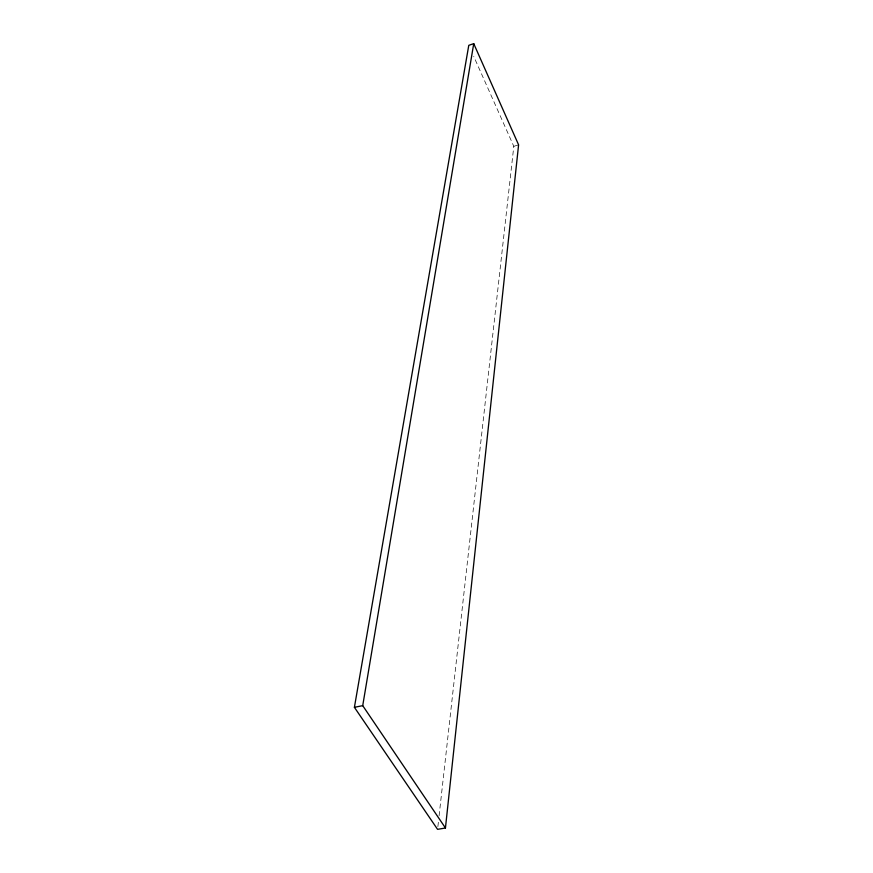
<?xml version="1.0" encoding="UTF-8"?>
<svg xmlns="http://www.w3.org/2000/svg" width="873" height="873" viewBox="0 0 873 873"><rect width="100%" height="100%" fill="white"/><g stroke="black" fill="none" stroke-linecap="round" stroke-linejoin="round"><path stroke-width="0.65" stroke-dasharray="4.37 3.27" d="M437.875 826.644L438.486 821.22M439.086 815.797L513.804 146.337L473.723 56.407M513.804 146.337L518.595 144.842"/><path stroke-width="1.31" d="M445.448 827.986L518.595 144.842L473.733 43.65L468.779 45.32L354.405 707.326L437.569 829.35L445.448 827.986L362.721 705.646L473.733 43.65M354.405 707.326L362.721 705.646"/></g></svg>
